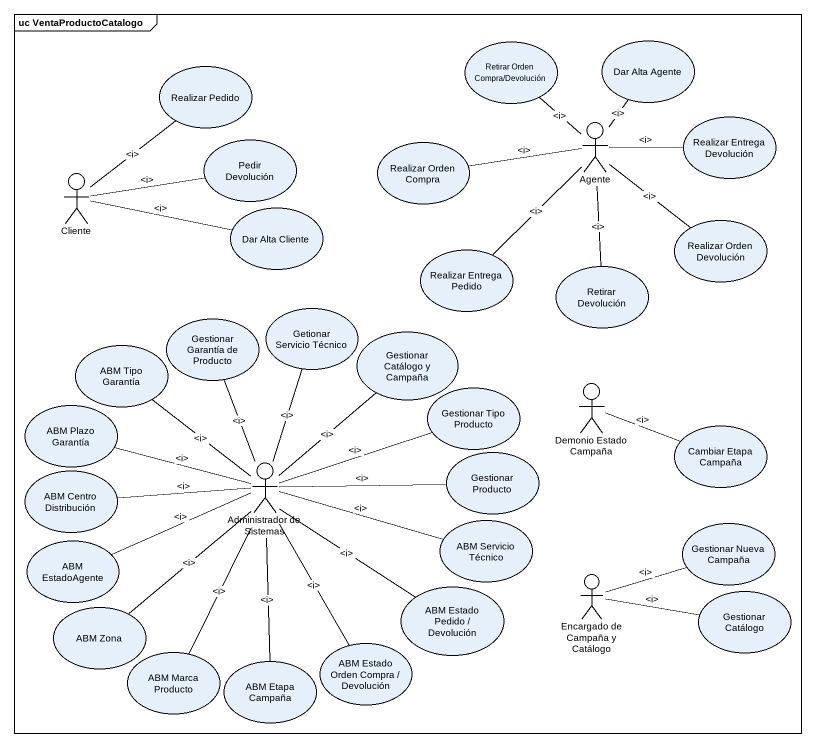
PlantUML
@startuml
mainframe uc VentaProductoCatalogo
usecase "Retirar Orden Compra/Devolución" as Retirar_Orden_Compra
usecase "Dar Alta Agente" as Dar_Alta_Agente
usecase "Realizar Pedido" as Realizar_Pedido
actor Agente
usecase "Realizar Entrega Devolución" as Realizar_Entrega_Devolución
actor Cliente
usecase "Pedir Devolución" as Pedir_Devolución
usecase "Realizar Orden Compra" as Realizar_Orden_Compra
usecase "Dar Alta Cliente" as Dar_Alta_Cliente
usecase "Realizar Entrega Pedido" as Realizar_Entrega_Pedido
usecase "Realizar Orden Devolución" as Realizar_Orden_Devolución
usecase "Retirar Devolución" as Retirar_Devolución
usecase "Gestionar Garantía de Producto" as Gestionar_Garantía_de
usecase "Getionar Servicio Técnico" as Getionar_Servicio_Técnico
usecase "Gestionar Catálogo y Campaña" as Gestionar_Catálogo_y_Campaña
usecase "ABM Tipo Garantía" as ABM_Tipo_Garantía
usecase "ABM Plazo Garantía" as ABM_Plazo_Garantía
usecase "Gestionar Tipo Producto" as Gestionar_Tipo_Producto
actor "Demonio Estado Campaña" as Demonio_Estado_Campaña
usecase "Gestionar Producto" as Gestionar_Producto
usecase "Cambiar Etapa Campaña" as Cambiar_Etapa_Campaña
usecase "ABM Centro Distribución" as ABM_Centro_Distribución
actor "Administrador de Sistemas" as Administrador_de_Sistemas
usecase "ABM Servicio Técnico" as ABM_Servicio_Técnico
usecase "Gestionar Nueva Campaña" as Gestionar_Nueva_Campaña
usecase "ABM EstadoAgente" as ABM_EstadoAgente
actor "Encargado de Campaña y Catálogo" as Encargado_de_Campaña_y
usecase "ABM Zona" as ABM_Zona
usecase "ABM Estado Pedido / Devolución" as ABM_Estado_Pedido_Devolución
usecase "Gestionar Catálogo" as Gestionar_Catálogo
usecase "ABM Marca Producto" as ABM_Marca_Producto
usecase "ABM Estado Orden Compra / Devolución" as ABM_Estado_Orden_Compra
usecase "ABM Etapa Campaña" as ABM_Etapa_Campaña
Agente -up- Retirar_Orden_Compra : ~<i>
Agente -up- Dar_Alta_Agente : ~<i>
Agente -right- Realizar_Entrega_Devolución : ~<i>
Agente -left- Realizar_Orden_Compra : ~<i>
Agente -- Realizar_Entrega_Pedido : ~<i>
Agente -- Realizar_Orden_Devolución : ~<i>
Agente -- Retirar_Devolución : ~<i>
Cliente -up- Realizar_Pedido : ~<i>
Cliente -right- Pedir_Devolución : ~<i>
Cliente -right- Dar_Alta_Cliente : ~<i>
Demonio_Estado_Campaña -right- Cambiar_Etapa_Campaña : ~<i>
Administrador_de_Sistemas -up- Gestionar_Garantía_de : ~<i>
Administrador_de_Sistemas -up- Getionar_Servicio_Técnico : ~<i>
Administrador_de_Sistemas -up- Gestionar_Catálogo_y_Campaña : ~<i>
Administrador_de_Sistemas -up- ABM_Tipo_Garantía : ~<i>
Administrador_de_Sistemas -left- ABM_Plazo_Garantía : ~<i>
Administrador_de_Sistemas -right- Gestionar_Tipo_Producto : ~<i>
Administrador_de_Sistemas -right- Gestionar_Producto : ~<i>
Administrador_de_Sistemas -left- ABM_Centro_Distribución : ~<i>
Administrador_de_Sistemas -right- ABM_Servicio_Técnico : ~<i>
Administrador_de_Sistemas -left- ABM_EstadoAgente : ~<i>
Administrador_de_Sistemas -- ABM_Zona : ~<i>
Administrador_de_Sistemas -- ABM_Estado_Pedido_Devolución : ~<i>
Administrador_de_Sistemas -- ABM_Marca_Producto : ~<i>
Administrador_de_Sistemas -- ABM_Estado_Orden_Compra : ~<i>
Administrador_de_Sistemas -- ABM_Etapa_Campaña : ~<i>
Encargado_de_Campaña_y -right- Gestionar_Nueva_Campaña : ~<i>
Encargado_de_Campaña_y -right- Gestionar_Catálogo : ~<i>
@enduml
